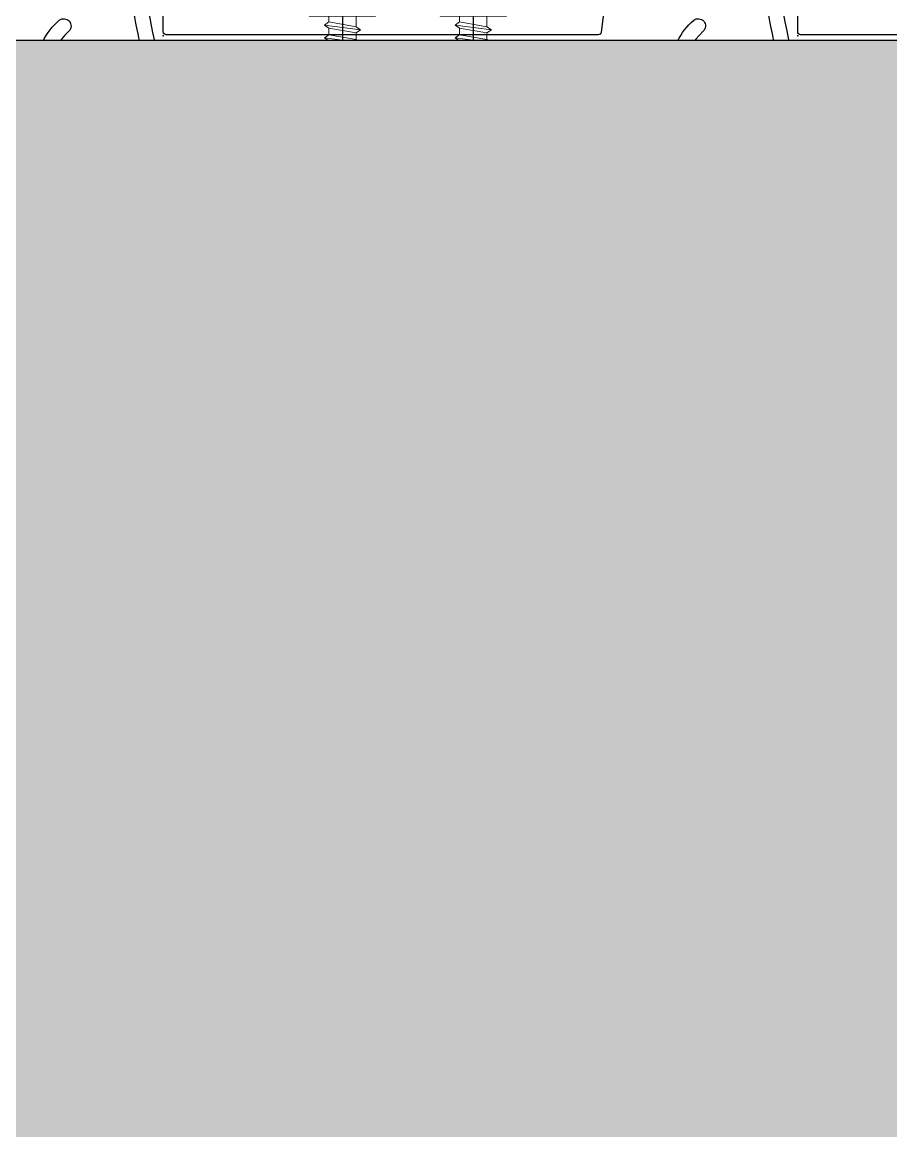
# Model space of a CAD drawing. Header units: millimetres. Extents: x 652937 to 1670132, y 1473552 to 2851037.
# Drawn here: x 713653 to 713742, y 1493813.4 to 1493926.9 of the extents above; entities that cross this region are included whole.
import ezdxf

# ---------------------------------------------------------------- set-up
doc = ezdxf.new("R2010")
doc.units = ezdxf.units.MM
doc.set_wipeout_variables(frame=1)
doc.linetypes.add('CENTER', pattern=[50.800000000000004, 31.75, -6.35, 6.35, -6.35])
doc.linetypes.add('HIDDEN', pattern=[0.375, 0.25, -0.125])
doc.layers.add('000 - STRUCTURE_STEEL_ACCESORIES_DEF_SUB', color=7, linetype='Continuous', plot=False)
doc.layers.add('010 - ASPG_EXTR_DEF_SUB', color=7, linetype='Continuous', plot=False)
for name, color, linetype in [('000 - STRUCTURE_STEEL_ACCESORIES_SUB_COLOR_3', 7, 'Continuous'), ('010 - ASPG_ACCESSORIES_HATCH_', 7, 'Continuous'), ('010 - ASPG_ACCESSORIES_MAIN_COLOR_1', 7, 'Continuous'), ('010 - ASPG_ACCESSORIES_SUB_COLOR_1', 7, 'Continuous'), ('010 - ASPG_EXTR_MAIN_COLOR_2', 7, 'Continuous'), ('010 - ASPG_FLASHING_HATCH_', 7, 'Continuous'), ('010 - ASPG_FLASHING_MAIN_COLOR_4', 7, 'Continuous'), ('010 - ASPG_FLASING_WIPEOUT_', 7, 'Continuous'), ('010 - ASPG_FRAMING_MAIN_COLOR_2', 7, 'Continuous'), ('010 - ASPG_FRAMING_SUB_COLOR_2', 7, 'Continuous'), ('010 - ASPG_FRAMING_WIPEOUT_', 7, 'Continuous'), ('BOLT & SCREW', 7, 'Continuous'), ('Center Line', 7, 'CENTER'), ('tube-stopper', 7, 'Continuous')]:
    doc.layers.add(name, color=color, linetype=linetype)
for name, color, linetype, lineweight in [('12-GRID', 7, 'CENTER', 13), ('9-SCREW', 7, 'Continuous', 9), ('SCREW', 7, 'Continuous', 5)]:
    doc.layers.add(name, color=color, linetype=linetype, lineweight=lineweight)

# ---------------------------------------------------------------- blocks, each defined once
blk = doc.blocks.new('PZG35-9D5')
at = {"layer": 'Center Line', "color": 7}
blk.add_line((1.4210854715202e-14, 3.733653355866409), (1.4210854715202e-14, -10.53404386090006), dxfattribs=at)
at = {"layer": 'SCREW', "color": 7}
for p, q in [((-1.399999999999963, 2.842170943040401e-14), (-1.399999999999963, -1.090192378864657)), ((1.399999999999991, 0), (1.399999999999991, -0.5901923788647139)), ((-1.850000000000009, -1.399999999999977), (1.850000000000037, -0.8999999999999773)), ((-1.850000000000009, -1.399999999999977), (-1.399999999999963, -1.090192378864685)), ((-1.399999999999963, -1.090192378864685), (1.399999999999991, -0.5901923788646855)), ((1.850000000000037, -0.8999999999999773), (1.399999999999991, -0.5901923788646855)), ((1.850000000000037, -0.8999999999999773), (1.399999999999991, -1.209807621135297)), ((-1.850000000000009, -1.399999999999977), (-1.399999999999963, -1.709807621135297)), ((-1.850000000000009, -2.699999999999989), (1.850000000000037, -2.199999999999989)), ((-1.399999999999963, -1.709807621135297), (1.399999999999991, -1.209807621135297)), ((-1.399999999999963, -1.709807621135269), (-1.399999999999963, -2.390192378864697)), ((-1.399999999999963, -2.390192378864697), (1.399999999999991, -1.890192378864697)), ((1.399999999999991, -1.209807621135269), (1.399999999999991, -1.890192378864725)), ((1.850000000000037, -2.199999999999989), (1.399999999999991, -1.890192378864697)), ((1.850000000000037, -2.199999999999989), (1.399999999999991, -2.509807621135309)), ((-1.850000000000009, -2.699999999999989), (-1.399999999999963, -2.390192378864697)), ((-1.850000000000009, -2.699999999999989), (-1.399999999999963, -3.009807621135309)), ((-1.399999999999963, -3.009807621135309), (1.399999999999991, -2.509807621135309)), ((-1.399999999999963, -3.009807621135309), (-1.399999999999963, -3.690192378864708)), ((0.5619885887190463, -3.339837273736322), (1.399999999999991, -3.190192378864708)), ((1.399999999999991, -2.50980762113528), (1.399999999999991, -3.190192378864708)), ((1.850000000000037, -3.5), (1.399999999999991, -3.190192378864708)), ((-1.850000000000009, -4), (-1.399999999999963, -3.690192378864708)), ((-1.850000000000009, -4), (-0.9911470940920566, -3.883938796498938)), ((-1.850000000000009, -4), (-1.399999999999963, -4.30980762113532)), ((-1.399999999999963, -3.690192378864708), (-0.8446989986695002, -3.591031485769975)), ((-1.399999999999963, -4.30980762113532), (-1.184865735341859, -4.271390788160659)), ((-1.399999999999963, -4.309807621135349), (-1.399999999999963, -8.099999999999966)), ((0.7141825614195483, -3.653488843051434), (1.850000000000037, -3.5)), ((0.7141825614195483, -3.932275020881832), (1.399999999999991, -3.80980762113532)), ((0.7141825614195483, -4.612659778611231), (1.399999999999991, -4.49019237886472)), ((1.850000000000037, -3.5), (1.399999999999991, -3.80980762113532)), ((1.399999999999991, -3.809807621135349), (1.399999999999991, -4.490192378864691)), ((1.850000000000037, -4.800000000000011), (1.399999999999991, -4.49019237886472)), ((0.7141825614195483, -4.953488843051389), (1.850000000000037, -4.800000000000011)), ((0.7141825614195483, -5.232275020881843), (1.399999999999991, -5.109807621135332)), ((1.850000000000037, -4.800000000000011), (1.399999999999991, -5.109807621135332)), ((1.399999999999991, -5.109807621135332), (1.399999999999991, -8.099999999999966)), ((1.4210854715202e-14, -9.5), (-1.399999999999963, -8.099999999999966)), ((1.4210854715202e-14, -9.5), (1.399999999999991, -8.099999999999966))]:
    blk.add_line(p, q, dxfattribs=at)
blk.add_lwpolyline([(1.4210854715202e-14, -9.5), (0.7141825614195483, -5.232275020881843), (0.7141825614195483, -3.600899293750615, 0.4176573264866609), (0.4106596181599826, -3.300919979679151, 0.1081021898226624), (-0.8446989986694433, -3.591031485769975), (-1.399999999999991, -4.701675652739141)], format="xyb", dxfattribs=at)
blk = doc.blocks.new('*U9352')
at = {"layer": 'SCREW', "color": 7}
blk.add_lwpolyline([(3.026373332565058, 1.780836269555209, 0.09905967801670053), (0.7999999999999687, 2.546427498927414), (0.7999999999999687, 2.274284095813357), (-0.800000000000054, 2.274284095813357), (-0.800000000000054, 2.546427498927414, 0.09905967801670058), (-3.026373332565143, 1.780836269555209, 0.2665876613401604), (-3.500000000000043, 0.9556546004010897), (-3.500000000000043, 0.1999999999999886, 0.4142135623730938), (-3.300000000000054, 0), (3.299999999999997, 0, 0.4142135623731049), (3.499999999999986, 0.1999999999999886), (3.499999999999957, 0.9556546004010897, 0.2665876613401604)], format="xyb", close=True, dxfattribs=at)
blk.add_blockref('PZG35-9D5', (-1.4210854715202e-14, 0), dxfattribs=at)
blk = doc.blocks.new('*U9355')
at = {"color": 7}
blk.add_point((0, 0), dxfattribs=at)
at = {"layer": '010 - ASPG_ACCESSORIES_MAIN_COLOR_1', "color": 7}
blk.add_lwpolyline([(-39.69999999902211, -0.5999999995172398, 0.4142135623731156), (-39.99999999883585, -0.8999999995638059), (-39.99999999883585, -7.366962144914214, 0.5773502691897371), (-39.65044321701862, -7.568778847059366), (-36.64260295056738, -5.832201459393036, 0.7673269879794871), (-36.78520590183325, -5.299999999645297), (-37.89999999874271, -5.299999999645297, -0.4142135623735732), (-38.19999999902211, -4.999999999656938), (-38.19999999902211, -2.799999999587089, -0.4142135623730951), (-37.99999999883585, -2.59999999951724), (-32.18326623388566, -2.59999999951724, -0.3888787318530097), (-31.98402729420923, -2.782568851142787), (-31.8474567013327, -4.343577870872468, 0.3888787318530089), (-31.34935935237445, -4.799999999528882), (-30.29999999911524, -4.799999999528882, 0.4142135623732408), (-29.99999999883585, -4.499999999540523), (-29.99999999883585, -2.899999999505599, -0.4142135623731785), (-29.69999999902211, -2.59999999951724), (0.4107479506637901, -2.59999999951724, -0.3789692262628873), (3.38851808081381, -5.235465979035143), (7.952927200356498, -42.5207682372482, 0.4465929586642906), (11.6177961837966, -45.07649022702281, -0.4898018444424612), (16.07846395508386, -48.68238816667036), (16.06490363762714, -49.36225294566866, -0.1824796859550777), (15.80227640201338, -50.01801436272836, -0.2679491924113072), (15.32539491611533, -50.16829426406803, 1.122114645179816), (15.09990952932276, -52.3421093734276, 0.4050039718497206), (18.0645059288945, -49.40213623346681), (18.07806624681689, -48.72227145435209, 0.4898054953707174), (11.15966573380865, -43.12966807454978, -0.4465970485362636), (9.938031048281118, -42.27776159492242), (4.866356541635469, -0.8481197821154633, 0.3641755342157969), (4.570876519894227, -0.5999999995172398)], format="xyb", close=True, dxfattribs=at)
at = {"layer": '010 - ASPG_EXTR_DEF_SUB', "color": 7}
for p in [(-39.99999999883585, -0.4999999995172402), (43.44495566345738, -76.89999999944341), (43.44495566345738, -77.49999999954052)]:
    blk.add_point(p, dxfattribs=at)
at = {"layer": '010 - ASPG_EXTR_MAIN_COLOR_2', "color": 7}
blk.add_lwpolyline([(11.37409105408005, -48.15170148877115), (11.47245816211216, -47.43577758665815), (12.17779493960552, -47.55667202338264), (12.29266474000178, -46.78670596401826, -0.5355375090189683), (14.1918134491425, -49.16870282323253, 0.9915718169393263), (15.66379558271728, -49.57599316951273, 1.157025413028558), (8.792231505503878, -48.77291728999153, -0.6885576205791355), (8.274611146422103, -48.98797988444021), (-17.14292736421339, -22.16859813180672), (-32.34153279638849, -6.131750148785431), (-32.34153279638849, -2.899999981694054, 0.4143115081626392), (-32.64163311407901, -2.59999999951724), (-37.54163311352022, -2.59999999951724, 0.4141156188887998), (-37.84153278893791, -2.899999981635847), (-37.84153278893791, -4.299999988411218, 0.4142135623731781), (-37.54153279098682, -4.599999986478724), (-35.98884801496752, -4.599999986478724, -0.205894629290155), (-35.77110154624097, -4.693635078269653), (33.22969053988345, -77.49999999954052), (43.14495566324331, -77.49999999954052, 0.6681786376628355), (43.35708769806661, -76.98786796536915), (40.5215537941549, -74.1523340573247, 0.6681786381757795), (40.00942175951786, -74.36446609156592), (40.00942175951786, -75.99999999802712), (33.87471885257401, -75.99999999802712), (11.86384030175395, -52.7751643466243, -0.5583539238224016), (12.08261241135187, -51.95244935475676, 0.7662751832817146), (12.03674733010121, -50.39291741001107, -0.4385828234445206), (10.70630855322815, -48.05207626283555)], format="xyb", close=True, dxfattribs=at)
at = {"layer": 'SCREW', "color": 7, "rotation": 180}
for p in [(-21.64901723782532, -2.499999999924694), (-8.237076249206439, -2.499999999924694)]:
    blk.add_blockref('*U9352', p, dxfattribs=at)
blk = doc.blocks.new('*U8555')
at = {"color": 7}
blk.add_wipeout([(1392.0000000029759, 4.000000001474973), (60.00000000297587, 4.000000000000227), (60.00000000297587, 69.30000000000018), (1392.0000000029759, 69.30000000147493)], dxfattribs=at).dxf.layer = '010 - ASPG_FRAMING_WIPEOUT_'
at = {"layer": '010 - ASPG_FRAMING_MAIN_COLOR_2', "color": 7}
blk.add_lwpolyline([(1362.00000000414, 69.30000000147461), (90.00000000181171, 69.3), (90.00000000181171, 6), (1362.00000000414, 6.000000001474604)], close=True, dxfattribs=at)
at = {"layer": '010 - ASPG_FRAMING_SUB_COLOR_2', "color": 7}
for points in [[(1392.000000002976, 4.000000001474604), (60.00000000297587, 4), (60.00000000297587, 69.3), (1392.000000002976, 69.30000000147461)], [(60.00000000297587, 2.000000000715772), (60.00000000297587, 4), (1392.000000002976, 4.000000001474604), (1392.000000002976, 2.000000002190376)]]:
    blk.add_lwpolyline(points, close=True, dxfattribs=at)
at = {"color": 7, "rotation": 180}
for p in [(1222.000000004191, 69.3), (1287.000000004191, 69.3), (1352.000000004191, 69.3)]:
    blk.add_blockref('*U9355', p, dxfattribs=at)
blk = doc.blocks.new('*U9351')
at = {"layer": '12-GRID', "color": 7, "linetype": 'CENTER'}
for p, q in [((5.684341886080801e-14, -6.200000000000029), (5.684341886080801e-14, 2.200000000000029)), ((-4.199999999999973, -2), (4.200000000000085, -2))]:
    blk.add_line(p, q, dxfattribs=at)
at = {"layer": 'BOLT & SCREW', "color": 7}
for p, q in [((-0.2288719817826677, -1.446462371730204), (-0.4418749999998197, -0.2325000000002947)), ((-0.2288719817826677, -1.542256036434869), (-0.4418749999998197, -1.116250000000048)), ((0.2288719817822642, -1.446462371730562), (0.4418749999996946, -0.2324999999999764)), ((0.2288719817822642, -1.542256036434869), (0.4418749999996946, -1.116250000000048)), ((-0.553537628269381, -1.771128018217196), (-1.767499999999847, -1.558125000000442)), ((-0.553537628269381, -2.228871981782805), (-1.767500000000483, -2.441875000000354)), ((-0.4577439635652332, -1.771128018217196), (-0.8837500000000146, -1.558125000000442)), ((-0.4577439635652332, -2.228871981782805), (-0.8837500000000146, -2.441875000000354)), ((0.4577439635647103, -1.771128018217196), (0.8837499999994917, -1.558125000000442)), ((0.4577439635647103, -2.228871981782805), (0.8837500000001283, -2.441874999999877)), ((0.5535376282692559, -1.771128018217196), (1.767500000000001, -1.558125000000124)), ((0.5535376282692559, -2.228871981782805), (1.767500000000001, -2.441874999999877)), ((-0.2288719817826677, -2.457743963565131), (-0.4418749999998197, -2.883750000000271)), ((-0.2288719817821107, -2.553537628269438), (-0.4418749999998197, -3.767500000000023)), ((0.4418749999996946, -2.883750000000271), (0.2288719817829008, -2.457743963565131)), ((0.2288719817829008, -2.553537628269438), (0.4418749999999732, -3.767500000000023))]:
    blk.add_line(p, q, dxfattribs=at)
for points in [[(-1.767500000000006, -1.558125000000442), (-0.8837500000001342, -1.558125000000442, 0.4142135623730394), (-0.4418749999998197, -1.116250000000048), (-0.4418749999998197, -0.2325000000002947), (0.4418749999996946, -0.2324999999999764), (0.4418749999996946, -1.116250000000048, 0.4142135623731505), (0.8837500000000089, -1.558125000000442), (1.76750000000012, -1.558125000000124), (1.76750000000012, -2.441874999999877), (0.8837500000000089, -2.441874999999877, 0.414213562373095), (0.4418749999996946, -2.883750000000271), (0.4418749999999732, -3.767500000000023), (-0.4418749999998197, -3.767500000000023), (-0.4418749999998197, -2.883750000000271, 0.4142135623730397), (-0.8837500000001342, -2.441875000000354), (-1.767500000000483, -2.441875000000354)], [(0.2288719817829008, -2.457743963565131, -0.414213562373095), (0.4577439635645909, -2.228871981782805), (0.5535376282692559, -2.228871981782805), (0.5535376282692559, -1.771128018217196), (0.4577439635645909, -1.771128018217196, -0.4142135623730951), (0.228871981782105, -1.542256036434869), (0.228871981782105, -1.446462371730562), (-0.2288719817826677, -1.446462371730204), (-0.2288719817826677, -1.542256036434869, -0.4142135623730951), (-0.4577439635649944, -1.771128018217196), (-0.553537628269381, -1.771128018217196), (-0.553537628269381, -2.228871981782805), (-0.4577439635649944, -2.228871981782805, -0.4142135623730951), (-0.2288719817826677, -2.457743963565131), (-0.2288719817822698, -2.553537628269438), (0.2288719817829008, -2.553537628269438)]]:
    blk.add_lwpolyline(points, format="xyb", close=True, dxfattribs=at)
blk.add_circle((5.684341886080801e-14, -2), 3.5, dxfattribs=at)
blk = doc.blocks.new('*U8556')
at = {"layer": '010 - ASPG_EXTR_MAIN_COLOR_2', "color": 7}
for points in [[(-1.721774552483112, 4.512981288600713, -0.004854851929905817), (1.341383616439998, 19.2550770000089, 0.2339601468136614), (0.8154424866661429, 21.95487343822606, -0.2408104543272742), (0.7103134100325406, 24.90310810686788, -0.1041570884704408), (0.7846048693172634, 25.00194829818793), (2.993019639980048, 26.93374890863197, -0.2290212912668875), (5.700679264031351, 26.88725557026919, -0.3817208427142056), (10.27361959358677, 9.069098417588975, 0.9773819303748196), (11.62031129561365, 8.407760736416094, 0.3611050424324235), (7.408162182662636, 27.50327562558232, -0.4961260631527202), (7.442922529298812, 30.68812541745137, 0.003188108562510474), (9.055809630081058, 31.90200527419802, -0.00282652430436861), (10.56195585662499, 33.06505110464059, 0.07704788012868193), (43.74152756202966, 68.43644483829848, -0.2476739044870795), (43.98918861569837, 68.56714037142228), (45.98408938199282, 68.56714037142228, -0.04413111325910057), (46.47282481612638, 68.50458020233782, -0.1258462906385483), (48.96367690106854, 67.20642238203436, -0.09885145914925667), (49.81734006712213, 66.03380806540372, -0.2058282691334744), (49.79366642143577, 61.20460651122266, -0.1151163694662807), (46.36832412844524, 57.18072180578019, 0.822373071447778), (47.45504629053175, 56.10392398637487, 0.109184526549196), (51.14860093407333, 60.55948756891303, 0.2083234795678962), (51.18942684633657, 66.64026457507862, 0.1005277992320483), (49.97230913909152, 68.31671042181551, 0.1451157280627245), (46.29230913100764, 70.06714037148049), (30.75877492781729, 70.06714037148049, 0.4336592857269459), (30.45942675694823, 69.74737493513385), (30.84137786505744, 63.96271307504503, 0.0820690263538202), (30.86365129332989, 63.86745857034111, 0.7206537881255028), (32.32908650487661, 63.97254170040833, 0.07922428198988747), (32.33778353128582, 64.06661670526955), (32.06877322634682, 68.14078645635163, -0.4336592857264138), (32.46790412114933, 68.56714037142228), (40.86119298776612, 68.56714037148049, -0.6073848710044985), (41.35211022105068, 67.62217621324817, -0.04582868044492008), (22.7838222887367, 45.76076047366951, -0.5604921351226578), (22.28750535612926, 45.88571992132347, 0.3178599151680848), (19.21191141987219, 48.23749049525941, 0.9532878111822051), (19.08207267895341, 46.7159340956714, -2.423003988231831), (17.25806952221319, 44.8917371754651, 0.9523147976297285), (15.73634468205273, 44.76348824845627, 0.3008214087947553), (17.8898747372441, 41.75529025442665, -0.5604921351218277), (17.98351840674877, 41.2521240550559, -0.01942473842078824), (8.623925091698766, 33.4605261705583, -0.5525007933269362), (8.147498584818095, 33.63667257985799, 0.3444609008774969), (4.989498805254698, 36.29767865996109, 0.9520149233436535), (4.861577656120062, 34.77593409566907, -2.42318646531747), (3.037574998568743, 32.95193143776851, 0.9520149233867892), (1.515830433927476, 32.82401028892491, 0.2853998218446234), (3.493024077732116, 29.88851448276546, -0.5533776808031501), (3.562908510211855, 29.38496566255344, 0.03067395406819984), (-11.53698711935431, 15.0572996455594, 0.4171002255848137), (-10.88563127024099, 5.272964205185417, 0.9355530918984264), (-9.9033358450979, 6.406584819720592, -0.4344100119147308), (-10.19664548011497, 14.29476617486216, -0.01499848524836865), (-3.079435193911195, 21.45455419190694, -0.7383485292466446), (-0.08286065561696887, 19.76412730314769, 0.004917316774645771), (-3.1933000148274, 4.803864106419496, 0.2636109069979271)], [(82.98351840674877, 41.25212405504338, -0.01942473842078824), (73.62392509169877, 33.46052617054578, -0.5525007933269362), (73.1474985848181, 33.63667257984547, 0.3444609008774969), (69.9894988052547, 36.29767865994857, 0.9520149233436535), (69.86157765612006, 34.77593409565655, -2.42318646531747), (68.03757499856874, 32.95193143775599, 0.9520149233867892), (66.51583043392748, 32.82401028891239, 0.2853998218446234), (68.49302407773212, 29.88851448275294, -0.5533776808031501), (68.56290851021186, 29.38496566254092, 0.03067395406819984), (53.46301288064569, 15.05729964554688, 0.4171002255848137), (54.11436872975901, 5.272964205172897, 0.9355530918984264), (55.0966641549021, 6.406584819708073, -0.4344100119147308), (54.80335451988503, 14.29476617484964, -0.01499848524836865), (61.92056480608881, 21.45455419189442, -0.7383485292466446), (64.91713934438303, 19.76412730313517, 0.004917316774645771), (61.8066999851726, 4.803864106406976, 0.2636109069979271)], [(63.27822544751689, 4.512981288588193, -0.004854851929905817), (66.34138361644, 19.25507699999638, 0.2339601468136614), (65.81544248666614, 21.95487343821354, -0.2408104543272742), (65.71031341003254, 24.90310810685536, -0.1041570884704408), (65.78460486931726, 25.00194829817541), (67.99301963998005, 26.93374890861945, -0.2290212912668875), (70.70067926403135, 26.88725557025667, -0.3817208427142056), (75.27361959358677, 9.069098417576456, 0.9773819303748196)], [(76.62031129561365, 8.407760736403574, 0.3611050424324235), (72.40816218266264, 27.5032756255698, -0.4961260631527202), (72.44292252929881, 30.68812541743885, 0.003188108562510474), (74.05580963008106, 31.9020052741855, -0.00282652430436861), (75.56195585662499, 33.06505110462807, 0.07704788012868193)]]:
    blk.add_lwpolyline(points, format="xyb", dxfattribs=at)
at = {"color": 7, "rotation": 179.999999999989}
for p in [(19.08686374500394, 42.88714037142927), (4.866368722636253, 30.94714037142694), (69.86636872263625, 30.94714037141442)]:
    blk.add_blockref('*U9351', p, dxfattribs=at)
blk = doc.blocks.new('W-1-PP18-ST_ENT3_REV02_20260413-054934_PP18_ENT3_ASPG_MAIN_PL')
at = {"color": 7, "xscale": -1}
blk.add_blockref('*U8555', (14667, 1203), dxfattribs=at)
at = {"color": 7, "xscale": -1, "rotation": 180}
blk.add_blockref('*U8556', (13340.23303785152, 1279.666962144896), dxfattribs=at)
blk = doc.blocks.new('*U8431')
at = {"layer": '12-GRID', "color": 7, "linetype": 'CENTER'}
blk.add_line((0, 6.142561988594025), (0, -18.19999999999891), dxfattribs=at)
at = {"layer": 'BOLT & SCREW', "color": 7}
for p, q in [((-4.170000000000073, 5.049999999999272), (-4.170000000000073, 1.200000000000728)), ((3.127500000000509, 5.450000000000728), (-3.127500000000509, 5.450000000000728)), ((-2.084999999999127, 5.049999999999272), (-2.084999999999127, 1.200000000000728)), ((2.084999999999127, 5.049999999999272), (2.084999999999127, 1.200000000000728)), ((4.170000000000073, 5.049999999999272), (4.170000000000073, 1.200000000000728)), ((-5.200000000000728, 0.8500000000003638), (-4.170000000000073, 1.200000000000728)), ((4.170000000000073, 1.200000000000728), (-4.170000000000073, 1.200000000000728)), ((-2.57630675031578, 0.8500000000003638), (-2.084999999999127, 1.200000000000728)), ((2.44630675031658, 0.8500000000003638), (2.084999999999127, 1.200000000000728)), ((5.200000000000728, 0.8500000000003638), (4.170000000000073, 1.200000000000728)), ((-5.5, 0.5499999999992724), (-5.5, 0)), ((5.5, 0), (-5.5, 0)), ((5.200000000000728, 0.8500000000003638), (-5.200000000000728, 0.8500000000003638)), ((-2.084999999999127, -1.547816335794778), (-2.084999999999127, 0)), ((2.084999999999013, -1.047816335789321), (2.084999999999127, 0)), ((5.5, 0.5499999999992724), (5.5, 0)), ((-2.084999999999127, -1.547816335789321), (2.084999999999127, -1.047816335789321)), ((2.729999999999563, -1.399999999995998), (2.084999999999127, -1.047816335789321)), ((-2.729999999999563, -1.899999999995998), (2.729999999999563, -1.399999999995998)), ((-2.729999999999563, -1.899999999995998), (-2.084999999999127, -1.547816335789321)), ((-2.729999999999563, -1.899999999995998), (-2.084999999999127, -2.252183664200857)), ((-2.084999999999127, -2.252183664200857), (2.084999999999127, -1.752183664200857)), ((-2.084999999999013, -3.347816335790412), (-2.084999999999127, -2.252183664206314)), ((2.729999999999563, -1.399999999995998), (2.084999999999127, -1.752183664200857)), ((2.084999999999013, -2.847816335790412), (2.0849999999989, -1.752183664201084)), ((-2.729999999999563, -3.69999999999709), (2.729999999999563, -3.19999999999709)), ((-2.729999999999563, -3.69999999999709), (-2.084999999999127, -3.347816335790412)), ((-2.084999999999127, -3.347816335790412), (2.084999999999127, -2.847816335790412)), ((2.729999999999563, -3.19999999999709), (2.084999999999127, -2.847816335790412)), ((2.729999999999563, -3.19999999999709), (2.084999999999127, -3.552183664201948)), ((-2.729999999999563, -3.69999999999709), (-2.084999999999127, -4.052183664201948)), ((-2.084999999999127, -4.052183664201948), (2.084999999999127, -3.552183664201948)), ((-2.0849999999989, -5.147816335791504), (-2.084999999999013, -4.052183664201948)), ((2.084999999999241, -4.647816335791504), (2.084999999999241, -3.552183664201948)), ((-2.729999999999563, -5.499999999998181), (2.729999999999563, -4.999999999998181)), ((-2.729999999999563, -5.499999999998181), (2.729999999999563, -4.999999999998181)), ((-2.729999999999563, -5.499999999998181), (-2.084999999999127, -5.147816335791504)), ((-2.729999999999563, -5.499999999998181), (-2.084999999999127, -5.147816335791504)), ((-2.729999999999563, -5.499999999998181), (-2.084999999999127, -5.852183664203039)), ((-2.729999999999563, -5.499999999998181), (-2.084999999999127, -5.852183664203039)), ((-2.084999999999127, -5.147816335791504), (2.084999999999127, -4.647816335791504)), ((-2.084999999999127, -5.147816335791504), (2.084999999999127, -4.647816335791504)), ((-2.084999999999127, -5.852183664203039), (2.084999999999127, -5.352183664203039)), ((-2.084999999999127, -5.852183664203039), (2.084999999999127, -5.352183664203039)), ((2.729999999999563, -4.999999999998181), (2.084999999999127, -4.647816335791504)), ((2.729999999999563, -4.999999999998181), (2.084999999999127, -4.647816335791504)), ((2.729999999999563, -4.999999999998181), (2.084999999999127, -5.352183664203039)), ((2.729999999999563, -4.999999999998181), (2.084999999999127, -5.352183664203039)), ((2.084999999999127, -6.447816335792595), (2.084999999999127, -5.352183664203039)), ((2.084999999999127, -6.447816335792595), (2.084999999999241, -5.352183664203039)), ((-2.729999999999563, -7.299999999999272), (2.729999999999563, -6.799999999999272)), ((-2.084999999999127, -6.947816335792595), (-2.0849999999989, -5.852183664203039)), ((-2.084999999999127, -6.947816335792595), (-2.084999999999127, -5.852183664203039)), ((-2.084999999999127, -6.947816335792595), (2.084999999999127, -6.447816335792595)), ((2.729999999999563, -6.799999999999272), (2.084999999999127, -6.447816335792595)), ((2.729999999999563, -6.799999999999272), (2.084999999999127, -7.152183664204131)), ((-2.729999999999563, -7.299999999999272), (-2.084999999999127, -6.947816335792595)), ((-2.729999999999563, -7.299999999999272), (-2.084999999999127, -7.652183664204131)), ((-2.084999999999127, -7.652183664204131), (2.084999999999127, -7.152183664204131)), ((-2.084999999999127, -8.747816335793686), (-2.084999999999127, -7.652183664204131)), ((2.084999999999127, -8.247816335793686), (2.084999999999127, -7.152183664204131)), ((-2.729999999999563, -9.099999999998545), (-2.084999999999127, -8.747816335793686)), ((-2.729999999999563, -9.099999999998545), (-1.568355612604137, -8.982641209644498)), ((-2.084999999999127, -8.747816335793686), (-1.064489079482883, -8.605286877620529)), ((0.4333070988686814, -8.43729858455481), (2.084999999999127, -8.247816335793686)), ((0.7141825614198751, -8.775605983184505), (2.729999999999563, -8.599999999998545)), ((0.7141825614198751, -9.102437496409038), (2.084999999999127, -8.952183664205222)), ((2.729999999999563, -8.599999999998545), (2.084999999999127, -8.247816335793686)), ((2.729999999999563, -8.599999999998545), (2.084999999999127, -8.952183664205222)), ((2.084999999999127, -10.04781633579296), (2.084999999999127, -8.952183664205222)), ((-2.729999999999563, -9.099999999998545), (-2.084999999999127, -9.452183664205222)), ((-2.084999999999127, -9.452183664205222), (-1.629698446698967, -9.388594061787444)), ((-2.084999999999127, -10.54781633579296), (-2.084999999999127, -9.452183664205222)), ((0.7141825614198751, -10.20507654483481), (2.084999999999127, -10.04781633579296)), ((2.729999999999563, -10.39999999999964), (2.084999999999127, -10.04781633579296)), ((-2.729999999999563, -10.89999999999964), (-2.084999999999127, -10.54781633579296)), ((-2.729999999999563, -10.89999999999964), (-1.844567201240352, -10.81054635710279)), ((-2.729999999999563, -10.89999999999964), (-2.084999999999127, -11.25218366420449)), ((-2.084999999999127, -10.54781633579296), (-1.798826981090315, -10.50784803706301)), ((-2.084999999999127, -11.25218366420449), (-1.907557413303948, -11.22740118002912)), ((-2.084999999999127, -12.40167565273805), (-2.084999999999127, -11.25218366420449)), ((0.7141825614198751, -10.57560598318378), (2.729999999999563, -10.39999999999964)), ((0.7141825614198751, -10.90243749640831), (2.084999999999127, -10.75218366420449)), ((2.729999999999563, -10.39999999999964), (2.084999999999127, -10.75218366420449)), ((2.084999999999127, -10.75218366420449), (2.084999999999127, -15.59999999999854)), ((-2.084999999999127, -12.40167565273805), (-2.084999999999127, -15.59999999999854)), ((0, -17.19999999999891), (-2.084999999999127, -15.59999999999854)), ((0, -17.19999999999891), (2.084999999999127, -15.59999999999854))]:
    blk.add_line(p, q, dxfattribs=at)
blk.add_lwpolyline([(0, -17.19999999999891), (0.7141825614198751, -11.45704931750151), (0.7141825614198751, -8.736688384093213, 0.4176573264866609), (0.4106596181591158, -8.436709070021607, 0.07099332720072511), (-1.529698998669119, -8.726820576112004), (-2.084999999999127, -12.40167565273805)], format="xyb", dxfattribs=at)
for centre, radius, start, end in [((-3.127500000000509, 3.891492187500262), 1.55850781249987, 48.01707852331997, 131.98292147668), ((0, -0.1840312499989523), 5.634031249999114, 68.2799117114248, 111.7200882885752), ((3.127500000000509, 3.891492187500262), 1.558507812499965, 48.01707852331997, 131.98292147668), ((-5.200000000000728, 0.5499999999992724), 0.3, 90, 180), ((5.200000000000728, 0.5499999999992724), 0.3, 0, 90)]:
    blk.add_arc(centre, radius, start, end, dxfattribs=at)
blk = doc.blocks.new('G$C7D677D58')
at = {"layer": 'tube-stopper'}
h = blk.add_hatch(dxfattribs=at)
h.set_pattern_fill('ANSI35', scale=0.02, angle=280.6768409131589, style=0)
h.set_pattern_definition([(145.6768409131589, (67.45353497568851, -13.09426057516771), (0.00281929956869494, 0.00412935224241727), []), (145.6768409131589, (67.45006064978782, -13.09491560150343), (0.00281929956869494, 0.00412935224241727), [0.006249999999999968, -0.001249999999999992, 0, -0.001249999999999992])])
h.paths.add_polyline_path([(0.02989179726182556, 0.01545000000078289), (0.02447319464567954, 0.01545000000078289), (0.02447319464567954, 0.0005500000004303729), (0.02989179726182556, 0.0005500000004303729)])
at = {"layer": '000 - STRUCTURE_STEEL_ACCESORIES_DEF_SUB', "color": 7, "ltscale": 0.1}
blk.add_line((0.03829179726176335, 0.007999999999924512), (0, 0.007999999999924512, -2.806346833239134e-06), dxfattribs=at)
at = {"layer": '000 - STRUCTURE_STEEL_ACCESORIES_SUB_COLOR_3', "color": 7}
for p, q in [((0.01327319464712673, 0, -2.806346833239134e-06), (0.01327319464712673, 0.01599999999996271, -2.806346833239134e-06)), ((0.01327319464712673, 0.01599999999996271, -2.806346833239134e-06), (0.01447319464705288, 0.01599999999996271, -2.806346833239134e-06)), ((0.01447319464705288, 0.01599999999996271, -2.806346833239134e-06), (0.01447319464705288, 0, -2.806346833239134e-06)), ((0.02989179726182556, 0), (0.02989179726182556, 0.01599999999996271)), ((0.02989179726182556, 0.01599999999996271), (0.03109179726175171, 0.01599999999996271)), ((0.03109179726175171, 0.01599999999996271), (0.03109179726175171, 0)), ((0.01247319464710017, 0.01492820323028354, -2.806346833239134e-06), (0.007673194646940829, 0.01492820323028354, -2.806346833239134e-06)), ((0.03109179726175171, 0.001071796769679167), (0.03109179726175171, 0.01492820323028354)), ((0.03589179726191105, 0.01492820323028354), (0.03109179726175171, 0.01492820323028354)), ((0.006873194647141645, 0.002803847577297347, -2.806346833239134e-06), (0.006873194647141645, 0.01319615242266536, -2.806346833239134e-06)), ((0.01327319464712673, 0.002803847577297347, -2.806346833239134e-06), (0.01327319464712673, 0.01319615242266536, -2.806346833239134e-06)), ((0.03669179726193761, 0.002803847577297347), (0.03669179726193761, 0.01319615242266536)), ((0.002400000000079672, 0.01199999999994361, -2.806346833239134e-06), (0.001600000000053114, 0.01119999999991705, -2.806346833239134e-06)), ((0.006873194647141645, 0.01199999999994361, -2.806346833239134e-06), (0.002400000000079672, 0.01199999999994361, -2.806346833239134e-06)), ((0.01247319464710017, 0.01146410161504718, -2.806346833239134e-06), (0.007673194646940829, 0.01146410161504718, -2.806346833239134e-06)), ((0.03589179726191105, 0.01146410161504718), (0.03109179726175171, 0.01146410161504718)), ((0.001600000000053114, 0.00479999999993197, -2.806346833239134e-06), (0.001600000000053114, 0.01119999999991705, -2.806346833239134e-06)), ((0.006873194647141645, 0.01119999999991705, -2.806346833239134e-06), (0.001600000000053114, 0.01119999999991705, -2.806346833239134e-06)), ((0.006873194647141645, 0.00479999999993197, -2.806346833239134e-06), (0.001600000000053114, 0.00479999999993197, -2.806346833239134e-06)), ((0.002400000000079672, 0.003999999999905413, -2.806346833239134e-06), (0.001600000000053114, 0.00479999999993197, -2.806346833239134e-06)), ((0.006873194647141645, 0.003999999999905413, -2.806346833239134e-06), (0.002400000000079672, 0.003999999999905413, -2.806346833239134e-06)), ((0.01247319464710017, 0.00453589838480184, -2.806346833239134e-06), (0.007673194646940829, 0.00453589838480184, -2.806346833239134e-06)), ((0.03589179726191105, 0.00453589838480184), (0.03109179726175171, 0.00453589838480184)), ((0.01247319464710017, 0.001071796769679167, -2.806346833239134e-06), (0.007673194646940829, 0.001071796769679167, -2.806346833239134e-06)), ((0.01447319464705288, 0, -2.806346833239134e-06), (0.01327319464712673, 0, -2.806346833239134e-06)), ((0.03109179726175171, 0), (0.02989179726182556, 0)), ((0.03589179726191105, 0.001071796769679167), (0.03109179726175171, 0.001071796769679167))]:
    blk.add_line(p, q, dxfattribs=at)
at = {"layer": '000 - STRUCTURE_STEEL_ACCESORIES_SUB_COLOR_3', "color": 7, "linetype": 'HIDDEN'}
for p, q in [((0.02989179726182556, 0.01199999999994361), (0.01447319464705288, 0.01199999999994361, -2.806346833239134e-06)), ((0.02989179726182556, 0.01119999999991705), (0.01447319464705288, 0.01119999999991705, -2.806346833239134e-06)), ((0.02989179726182556, 0.00479999999993197), (0.01447319464705288, 0.00479999999993197, -2.806346833239134e-06)), ((0.02989179726182556, 0.003999999999905413), (0.01447319464705288, 0.003999999999905413, -2.806346833239134e-06))]:
    blk.add_line(p, q, dxfattribs=at)
at = {"layer": '000 - STRUCTURE_STEEL_ACCESORIES_SUB_COLOR_3', "color": 7, "elevation": -2.806346833239134e-06}
for points in [[(0.007673194646940829, 0.01492820323028354, 0.4618802153516978), (0.007673194646940829, 0.01146410161504718, 0.2309401076757868), (0.007673194646940829, 0.00453589838480184, 0.461880215351701), (0.007673194646940829, 0.001071796769679167)], [(0.01247319464710017, 0.01492820323028354, -0.4618802153516978), (0.01247319464710017, 0.01146410161504718, -0.2309401076757868), (0.01247319464710017, 0.00453589838480184, -0.461880215351701), (0.01247319464710017, 0.001071796769679167)], [(0.03589179726191105, 0.01492820323028354, -0.4618802153516978), (0.03589179726191105, 0.01146410161504718, -0.2309401076757868), (0.03589179726191105, 0.00453589838480184, -0.4618802153517009), (0.03589179726191105, 0.001071796769679167)]]:
    blk.add_lwpolyline(points, format="xyb", dxfattribs=at)
at = {"layer": 'tube-stopper', "color": 7}
blk.add_lwpolyline([(0.02989179726182556, 0.01545000000078289), (0.02447319464567954, 0.01545000000078289), (0.02447319464567954, 0.0005500000004303729), (0.02989179726182556, 0.0005500000004303729)], close=True, dxfattribs=at)
blk = doc.blocks.new('G$CF155826C')
at = {"layer": '12-GRID', "color": 7, "ltscale": 0.1}
blk.add_line((0, 0.007999999999924512), (0.03829179726176335, 0.007999999999924512, -2.806346833239134e-06), dxfattribs=at)
at = {"layer": '9-SCREW', "color": 7}
for p, q in [((0.007200000000011642, 0.01599999999996271), (0.007200000000011642, 0)), ((0.00839999999993779, 0.01599999999996271), (0.007200000000011642, 0.01599999999996271)), ((0.00839999999993779, 0), (0.00839999999993779, 0.01599999999996271)), ((0.02381860261471047, 0.01599999999996271, -2.806346833239134e-06), (0.02381860261471047, 0, -2.806346833239134e-06)), ((0.02501860261463662, 0.01599999999996271, -2.806346833239134e-06), (0.02381860261471047, 0.01599999999996271, -2.806346833239134e-06)), ((0.02501860261463662, 0, -2.806346833239134e-06), (0.02501860261463662, 0.01599999999996271, -2.806346833239134e-06)), ((0.002399999999852298, 0.01492820323028354), (0.007200000000011642, 0.01492820323028354)), ((0.007200000000011642, 0.001071796769679167), (0.007200000000011642, 0.01492820323028354)), ((0.02581860261466318, 0.01492820323028354, -2.806346833239134e-06), (0.03061860261482252, 0.01492820323028354, -2.806346833239134e-06)), ((0.001599999999825741, 0.002803847577297347), (0.001599999999825741, 0.01319615242266536)), ((0.02501860261463662, 0.002803847577297347, -2.806346833239134e-06), (0.02501860261463662, 0.01319615242266536, -2.806346833239134e-06)), ((0.0314186026146217, 0.002803847577297347, -2.806346833239134e-06), (0.0314186026146217, 0.01319615242266536, -2.806346833239134e-06)), ((0.002399999999852298, 0.01146410161504718), (0.007200000000011642, 0.01146410161504718)), ((0.02581860261466318, 0.01146410161504718, -2.806346833239134e-06), (0.03061860261482252, 0.01146410161504718, -2.806346833239134e-06)), ((0.0314186026146217, 0.01199999999994361, -2.806346833239134e-06), (0.03589179726168368, 0.01199999999994361, -2.806346833239134e-06)), ((0.03589179726168368, 0.01199999999994361, -2.806346833239134e-06), (0.03669179726171024, 0.01119999999991705, -2.806346833239134e-06)), ((0.0314186026146217, 0.01119999999991705, -2.806346833239134e-06), (0.03669179726171024, 0.01119999999991705, -2.806346833239134e-06)), ((0.03669179726171024, 0.00479999999993197, -2.806346833239134e-06), (0.03669179726171024, 0.01119999999991705, -2.806346833239134e-06)), ((0.0314186026146217, 0.00479999999993197, -2.806346833239134e-06), (0.03669179726171024, 0.00479999999993197, -2.806346833239134e-06)), ((0.03589179726168368, 0.003999999999905413, -2.806346833239134e-06), (0.03669179726171024, 0.00479999999993197, -2.806346833239134e-06)), ((0.002399999999852298, 0.00453589838480184), (0.007200000000011642, 0.00453589838480184)), ((0.02581860261466318, 0.00453589838480184, -2.806346833239134e-06), (0.03061860261482252, 0.00453589838480184, -2.806346833239134e-06)), ((0.0314186026146217, 0.003999999999905413, -2.806346833239134e-06), (0.03589179726168368, 0.003999999999905413, -2.806346833239134e-06)), ((0.002399999999852298, 0.001071796769679167), (0.007200000000011642, 0.001071796769679167)), ((0.007200000000011642, 0), (0.00839999999993779, 0)), ((0.02381860261471047, 0, -2.806346833239134e-06), (0.02501860261463662, 0, -2.806346833239134e-06)), ((0.02581860261466318, 0.001071796769679167, -2.806346833239134e-06), (0.03061860261482252, 0.001071796769679167, -2.806346833239134e-06))]:
    blk.add_line(p, q, dxfattribs=at)
at = {"layer": '9-SCREW', "color": 7, "linetype": 'HIDDEN'}
for p, q in [((0.00839999999993779, 0.01199999999994361), (0.02381860261471047, 0.01199999999994361, -2.806346833239134e-06)), ((0.00839999999993779, 0.01119999999991705), (0.02381860261471047, 0.01119999999991705, -2.806346833239134e-06)), ((0.00839999999993779, 0.00479999999993197), (0.02381860261471047, 0.00479999999993197, -2.806346833239134e-06)), ((0.00839999999993779, 0.003999999999905413), (0.02381860261471047, 0.003999999999905413, -2.806346833239134e-06))]:
    blk.add_line(p, q, dxfattribs=at)
at = {"layer": '9-SCREW', "color": 7, "elevation": -2.806346833239134e-06}
for points in [[(0.002399999999852298, 0.01492820323028354, 0.4618802153516978), (0.002399999999852298, 0.01146410161504718, 0.2309401076757868), (0.002399999999852298, 0.00453589838480184, 0.4618802153517009), (0.002399999999852298, 0.001071796769679167)], [(0.02581860261466318, 0.01492820323028354, 0.4618802153516978), (0.02581860261466318, 0.01146410161504718, 0.2309401076757868), (0.02581860261466318, 0.00453589838480184, 0.461880215351701), (0.02581860261466318, 0.001071796769679167)], [(0.03061860261482252, 0.01492820323028354, -0.4618802153516978), (0.03061860261482252, 0.01146410161504718, -0.2309401076757868), (0.03061860261482252, 0.00453589838480184, -0.461880215351701), (0.03061860261482252, 0.001071796769679167)]]:
    blk.add_lwpolyline(points, format="xyb", dxfattribs=at)
blk = doc.blocks.new('000_ASPG_TYP_FILES__ASPG_BK_TYPE_1')
at = {"layer": '010 - ASPG_ACCESSORIES_HATCH_'}
h = blk.add_hatch(dxfattribs=at)
h.set_pattern_fill('ANSI32', scale=10, angle=360)
h.set_pattern_definition([(315, (-21437.95921343371, -50286.00325589178), (-2.651650429449554, -2.651650429449553), []), (315, (-21436.19144648369, -50286.00325589178), (-2.651650429449554, -2.651650429449553), [])])
h.paths.add_polyline_path([(2.273743415770468e-10, -31.40024941744377), (3.000000000156434, -31.40024941744377), (3.000000000156433, -50.00000000023283), (0, -50.00000000023283)])
h.paths.add_polyline_path([(0, -2.78305378742516e-10), (11.78062006374603, -2.78305378742516e-10), (11.91500000004453, -0.1825785293985973), (11.91500000004453, -1.247816336041069), (11.27000000019507, -1.60000000033142), (11.91500000004453, -1.952183664621771), (11.91500000004453, -3.000000000321052), (3.000000000156433, -3.000000000321052), (3.000000000156433, -23.40024941740558), (2.273736754432321e-10, -23.40024941740558)])
h.paths.add_polyline_path([(16.08500000020285, -1.452183664519907), (16.73000000005231, -1.100000000229556), (16.08500000020285, -0.7478163361665793), (16.08500000020285, -2.78305378742516e-10), (25.00000000009095, -2.78305378742516e-10), (25.00000000009095, -3.000000000321052), (16.08500000020285, -2.984802567931183)])
at = {"layer": '010 - ASPG_ACCESSORIES_MAIN_COLOR_1', "color": 7}
blk.add_lwpolyline([(25.00000000009095, -2.78305378742516e-10), (0, -2.78305378742516e-10), (0, -50.00000000023283), (3.000000000156433, -50.00000000023283), (3.000000000156433, -3.000000000321052), (25.00000000009095, -3.000000000321052)], close=True, dxfattribs=at)
at = {"layer": '010 - ASPG_ACCESSORIES_SUB_COLOR_1', "color": 7, "elevation": -0.002806346833239131}
for points in [[(0, -2.78305378742516e-10), (11.78062006374603, -2.78305378742516e-10), (11.91500000004453, -0.1825785293985973), (11.91500000004453, -1.247816336041069), (11.27000000019507, -1.60000000033142), (11.91500000004453, -1.952183664621771), (11.91500000004453, -3.000000000321052), (3.000000000156433, -3.000000000321052), (3.000000000156433, -23.40024941740558), (2.273736754432321e-10, -23.40024941740558)], [(16.08500000020285, -1.452183664519907), (16.73000000005231, -1.100000000229556), (16.08500000020285, -0.7478163361665793), (16.08500000020285, -2.78305378742516e-10), (25.00000000009095, -2.78305378742516e-10), (25.00000000009095, -3.000000000321052), (16.08500000020285, -2.984802567931183)], [(2.273736754432321e-10, -31.40024941744377), (3.000000000156433, -31.40024941744377), (3.000000000156433, -50.00000000023283), (0, -50.00000000023283)]]:
    blk.add_lwpolyline(points, close=True, dxfattribs=at)
blk = doc.blocks.new('000_ASPG_TYP_FILES_20260218-041527_ASPG_BK_TYPE_2')
at = {"layer": '010 - ASPG_ACCESSORIES_HATCH_'}
h = blk.add_hatch(dxfattribs=at)
h.set_pattern_fill('ANSI32', scale=10)
h.set_pattern_definition([(45, (-3428.177979928396, 1640.95329417633), (-2.651650429449553, 2.651650429449553), []), (45, (-3426.410212978396, 1640.95329417633), (-2.651650429449553, 2.651650429449553), [])])
h.paths.add_polyline_path([(0, 49.99999999995453), (-4.999999999995453, 49.99999999995453), (-4.999999999995453, 4.999999999995453), (-49.99999999995453, 4.999999999995453), (-49.99999999995453, 0), (0, 0)])
at = {"layer": '010 - ASPG_ACCESSORIES_MAIN_COLOR_1', "color": 7}
blk.add_lwpolyline([(0, 49.99999999995453), (-4.999999999995453, 49.99999999995453), (-4.999999999995453, 4.999999999995453), (-49.99999999995453, 4.999999999995453), (-49.99999999995453, 0), (0, 0)], close=True, dxfattribs=at)
blk = doc.blocks.new('*U8430')
at = {"color": 7, "rotation": 180}
blk.add_blockref('*U8431', (-10.99999999996726, -3.000000000042746, 0.002806346833239138), dxfattribs=at)
at = {"color": 7}
for name, p in [('000_ASPG_TYP_FILES_20260218-041527_ASPG_BK_TYPE_2', (-25.00000000013642, -49.99999999967622, 0.002806346833239131)), ('000_ASPG_TYP_FILES__ASPG_BK_TYPE_1', (-25.00000000009095, 2.78305378742516e-10, 0.002806346833239131))]:
    blk.add_blockref(name, p, dxfattribs=at)
at = {"color": 7, "xscale": 1000, "yscale": 1000, "zscale": 1000}
blk.add_blockref('G$C7D677D58', (-46.47319464580869, -34.50000000042019, 0.002806346833239131), dxfattribs=at)
at = {"color": 7, "xscale": -1000, "yscale": 1000, "zscale": 1000, "rotation": 89.99999999999993}
blk.add_blockref('G$CF155826C', (-44.50000000009095, -36.60000000004766, 0.002806346833239131), dxfattribs=at)
blk = doc.blocks.new('*U9125')
at = {"color": 7}
blk.add_wipeout([(0, 69.29999999994925), (2999.9999999998217, 69.29999999999654), (3000.0000000000546, -51.99999999994907), (0, -51.99999999999636)], dxfattribs=at).dxf.layer = '010 - ASPG_FLASING_WIPEOUT_'
at = {"layer": '010 - ASPG_FLASHING_HATCH_'}
h = blk.add_hatch(dxfattribs=at)
h.set_pattern_fill('DOTS', scale=0.1)
h.set_pattern_definition([(0, (0, 0), (3.96875, 7.9375), [0, -7.9375])])
h.paths.add_polyline_path([(-2.8421709430404e-14, 69.29999999999998), (3000, 69.30000000004657), (3000.000000000233, -51.99999999995343), (3.155443620884047e-30, -52.00000000000001)])
at = {"layer": '010 - ASPG_FLASHING_MAIN_COLOR_4', "color": 7}
blk.add_lwpolyline([(-2.8421709430404e-14, 69.29999999999998), (3000, 69.30000000004657), (3000.000000000233, -51.99999999995343), (3.155443620884047e-30, -52.00000000000001)], close=True, dxfattribs=at)
blk = doc.blocks.new('W-1-PP18-ST_ENT3_REV02_20260618-221618_LOPF_FLASHING')
at = {"color": 7, "xscale": -1}
blk.add_blockref('*U9125', (14800.52158245095, 1252.157168983249), dxfattribs=at)

msp = doc.modelspace()

# ---------------------------------------------------------------- block references
at = {"color": 7}
msp.add_blockref('W-1-PP18-ST_ENT3_REV02_20260413-054934_PP18_ENT3_ASPG_MAIN_PL', (700327.4221813822, 1492652.712323123), dxfattribs=at)

# ---------------------------------------------------------------- next in the draw order: block references
at = {"color": 7, "yscale": -1, "rotation": 180}
msp.add_blockref('*U8430', (713617.4221813827, 1493857.712323125), dxfattribs=at)

# ---------------------------------------------------------------- next in the draw order: block references
at = {"color": 7}
msp.add_blockref('W-1-PP18-ST_ENT3_REV02_20260618-221618_LOPF_FLASHING', (700193.9005989314, 1492603.555154138), dxfattribs=at)

doc.saveas('drawing.dxf')
